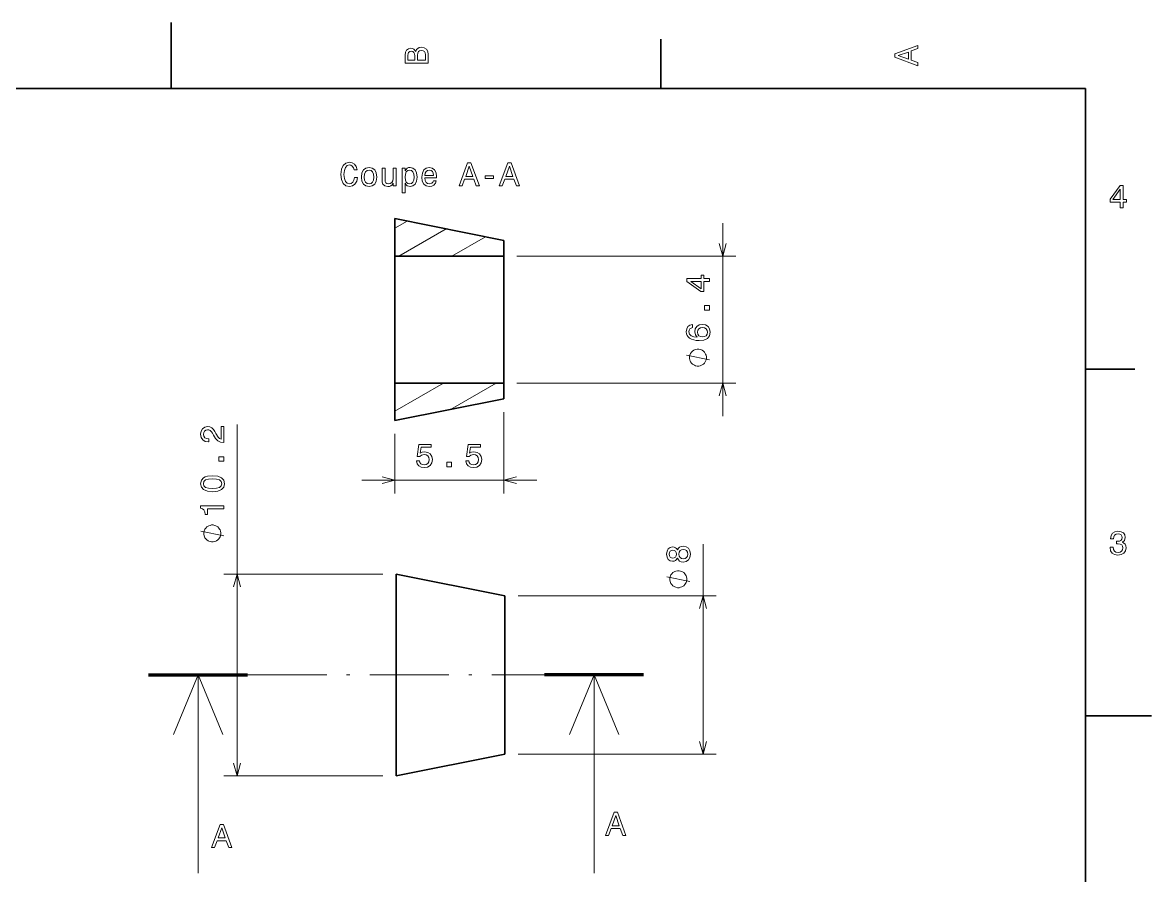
# Model space of a CAD drawing. Extents: x 0 to 297, y 0 to 210.
# Drawn here: x 126 to 297, y 80.8 to 210 of the extents above; entities that cross this region are included whole.
import ezdxf

# ---------------------------------------------------------------- set-up
doc = ezdxf.new("R2010")
doc.units = 0
doc.linetypes.add('DASHDOT', pattern=[18.5, 12, -3, 0.5, -3])

msp = doc.modelspace()

# ---------------------------------------------------------------- linework, layer by layer
at = {"color": 7, "lineweight": 35, "ltscale": 0.25}
for p, q in [((148.5, 200), (148.5, 210)), ((287, 105), (297, 105))]:
    msp.add_line(p, q, dxfattribs=at)
at = {"color": 7, "lineweight": 35, "ltscale": 0.1875}
for p, q in [((222.699997, 200), (222.699997, 207.5)), ((287, 157.5), (294.5, 157.5))]:
    msp.add_line(p, q, dxfattribs=at)
at = {"color": 7, "lineweight": 35}
for p, q in [((287, 200), (10, 200)), ((287, 10), (287, 200)), ((182.566849, 95.865593), (182.566849, 124.592598)), ((199.066849, 99.165588), (199.066849, 121.696579))]:
    msp.add_line(p, q, dxfattribs=at)
at = {"color": 7, "lineweight": 35, "ltscale": 0.420669}
for p, q in [((198.874802, 176.997726), (182.374802, 180.297729)), ((198.874802, 152.997726), (182.374802, 149.697723)), ((199.066849, 123.165588), (182.566849, 126.465584)), ((199.066849, 99.165588), (182.566849, 95.865593))]:
    msp.add_line(p, q, dxfattribs=at)
at = {"color": 7, "lineweight": 35, "ltscale": 0.1425}
for p, q in [((182.374802, 180.297729), (182.374802, 174.597733)), ((182.374802, 155.39772), (182.374802, 149.697723))]:
    msp.add_line(p, q, dxfattribs=at)
at = {"color": 7, "lineweight": 13, "ltscale": 0.053609}
msp.add_line((182.374802, 178.854126), (184.231873, 179.926315), dxfattribs=at)
at = {"color": 7, "lineweight": 13}
for p, q in [((232.051086, 150.39772), (232.051086, 179.597733)), ((200.874802, 174.597733), (234.051086, 174.597733)), ((200.874802, 155.39772), (234.051086, 155.39772)), ((158.475708, 95.865593), (158.475708, 149.137787)), ((177.374802, 140.677917), (203.874802, 140.677917)), ((229.072403, 99.165588), (229.072403, 130.998108)), ((180.566849, 126.465584), (156.475708, 126.465584)), ((201.066849, 123.165588), (231.072403, 123.165588)), ((152.566849, 111.165588), (152.566849, 81.165588)), ((212.566849, 111.165588), (212.566849, 81.165588)), ((201.066849, 99.165588), (231.072403, 99.165588)), ((180.566849, 95.865593), (156.475708, 95.865593))]:
    msp.add_line(p, q, dxfattribs=at)
at = {"color": 7, "lineweight": 13, "ltscale": 0.207012}
msp.add_line((183.002487, 174.597733), (190.173599, 178.737961), dxfattribs=at)
at = {"color": 7, "lineweight": 13, "ltscale": 0.147595}
msp.add_line((191.002487, 174.597733), (196.115326, 177.549622), dxfattribs=at)
at = {"color": 7, "lineweight": 35, "ltscale": 0.06}
for p, q in [((198.874802, 176.997726), (198.874802, 174.597733)), ((198.874802, 155.39772), (198.874802, 152.997726))]:
    msp.add_line(p, q, dxfattribs=at)
at = {"color": 7, "lineweight": 35, "ltscale": 0.124938}
for p, q in [((182.374802, 169.600204), (182.374802, 174.597733)), ((198.874802, 169.600204), (198.874802, 174.597733))]:
    msp.add_line(p, q, dxfattribs=at)
at = {"color": 7, "lineweight": 35, "ltscale": 0.4125}
for p, q in [((182.374802, 174.597733), (198.874802, 174.597733)), ((182.374802, 155.39772), (198.874802, 155.39772))]:
    msp.add_line(p, q, dxfattribs=at)
at = {"color": 7, "lineweight": 35, "ltscale": 0.355062}
for p, q in [((182.374802, 155.39772), (182.374802, 169.600204)), ((198.874802, 155.39772), (198.874802, 169.600204))]:
    msp.add_line(p, q, dxfattribs=at)
at = {"color": 7, "lineweight": 13, "ltscale": 0.21282}
msp.add_line((182.374802, 151.141327), (189.747116, 155.39772), dxfattribs=at)
at = {"color": 7, "lineweight": 13, "ltscale": 0.200855}
msp.add_line((190.789291, 151.38063), (197.747116, 155.39772), dxfattribs=at)
at = {"color": 7, "lineweight": 13, "ltscale": 0.307995}
msp.add_line((198.874802, 150.997726), (198.874802, 138.677917), dxfattribs=at)
at = {"color": 7, "lineweight": 13, "ltscale": 0.225495}
msp.add_line((182.374802, 147.697723), (182.374802, 138.677917), dxfattribs=at)
at = {"color": 7, "lineweight": 35, "ltscale": 0.046825}
msp.add_line((182.566849, 124.592598), (182.566849, 126.465584), dxfattribs=at)
at = {"color": 7, "lineweight": 35, "ltscale": 0.036725}
msp.add_line((199.066849, 121.696579), (199.066849, 123.165588), dxfattribs=at)
at = {"color": 7, "lineweight": 100, "ltscale": 0.375}
for p, q in [((145.066849, 111.165588), (160.066849, 111.165588)), ((220.066849, 111.165588), (205.066849, 111.165588))]:
    msp.add_line(p, q, dxfattribs=at)
at = {"color": 7, "linetype": 'DASHDOT', "lineweight": 13}
msp.add_line((160.066849, 111.165588), (205.066849, 111.165588), dxfattribs=at)
at = {"color": 7, "lineweight": 13}
for points in [[(185.542007, 205.630417), (185.249496, 205.983429), (185.052811, 206.074219), (184.81073, 206.104477), (184.432495, 206.03891), (184.160156, 205.842224), (183.993729, 205.524506), (183.933212, 205.080704), (183.933212, 203.835022), (187.433212, 203.835022), (187.433212, 205.151306), (187.36261, 205.620331), (187.155838, 205.968307), (186.828018, 206.185165), (186.384216, 206.260818), (186.08667, 206.215424), (185.839554, 206.094391), (185.65799, 205.897705)], [(185.385666, 204.984879), (185.385666, 204.298996), (184.351807, 204.298996), (184.351807, 205.025223), (184.382065, 205.297562), (184.472839, 205.489197), (184.629181, 205.605194), (184.86116, 205.645538), (185.093155, 205.600143), (185.254532, 205.479111), (185.355408, 205.272339)], [(187.014618, 205.095825), (187.014618, 204.298996), (185.809296, 204.298996), (185.809296, 205.050446), (185.844589, 205.368164), (185.9505, 205.595108), (186.132065, 205.731277), (186.394302, 205.776657), (186.671692, 205.731277), (186.863327, 205.605194), (186.979324, 205.393372)], [(261.633209, 203.466858), (261.633209, 203.930847), (260.604401, 204.298996), (260.604401, 205.695969), (261.633209, 206.064133), (261.633209, 206.538193), (258.128174, 205.257217), (258.128174, 204.742798)], [(260.17572, 204.460388), (258.632477, 205), (260.17572, 205.539627)], [(176.258057, 186.550537), (176.157196, 186.126907), (175.990768, 185.82431), (175.758789, 185.637711), (175.48645, 185.577194), (175.158646, 185.667984), (174.901443, 185.940308), (174.729965, 186.384109), (174.674484, 186.99939), (174.729965, 187.609619), (174.896393, 188.058472), (175.153595, 188.330795), (175.48645, 188.42662), (175.728531, 188.37619), (175.935303, 188.234985), (176.09668, 188.008041), (176.207626, 187.695358), (176.686737, 187.695358), (176.535446, 188.174469), (176.273193, 188.537567), (175.915131, 188.764526), (175.48645, 188.845215), (174.951874, 188.719131), (174.543365, 188.366104), (174.281113, 187.786133), (174.190338, 186.99939), (174.281113, 186.212646), (174.543365, 185.632675), (174.951874, 185.274612), (175.48645, 185.153564), (175.955475, 185.24939), (176.33371, 185.516678), (176.600998, 185.955444), (176.742218, 186.550537)], [(192.124054, 185.24939), (192.588043, 185.24939), (192.956192, 186.278214), (194.353165, 186.278214), (194.721313, 185.24939), (195.195389, 185.24939), (193.914398, 188.75444), (193.399994, 188.75444)], [(193.117569, 186.706879), (193.657196, 188.250107), (194.196823, 186.706879)], [(198.196106, 185.24939), (198.66008, 185.24939), (199.028244, 186.278214), (200.425217, 186.278214), (200.793365, 185.24939), (201.267426, 185.24939), (199.98645, 188.75444), (199.472046, 188.75444)], [(199.189621, 186.706879), (199.729248, 188.250107), (200.268875, 186.706879)], [(177.302017, 186.600967), (177.382706, 185.985703), (177.614685, 185.531815), (177.982849, 185.24939), (178.477081, 185.153564), (178.966278, 185.24939), (179.334427, 185.526764), (179.566422, 185.980652), (179.652161, 186.600967), (179.566422, 187.216248), (179.334427, 187.675186), (178.966278, 187.95256), (178.477081, 188.053421), (177.982849, 187.95256), (177.614685, 187.670135), (177.382706, 187.216248)], [(177.755905, 186.606018), (177.801285, 187.059906), (177.942505, 187.387726), (178.169449, 187.589447), (178.477081, 187.660049), (178.779678, 187.589447), (179.006622, 187.392761), (179.147827, 187.059906), (179.198273, 186.606018), (179.147827, 186.147079), (179.006622, 185.814224), (178.779678, 185.612503), (178.477081, 185.546936), (178.169449, 185.612503), (177.942505, 185.814224), (177.801285, 186.147079)], [(182.557053, 187.957596), (182.113251, 187.957596), (182.113251, 186.394196), (182.06282, 186.031097), (181.916565, 185.768845), (181.689621, 185.607452), (181.392075, 185.557022), (181.155045, 185.597366), (181.003738, 185.718414), (180.917999, 185.925186), (180.897827, 186.217682), (180.897827, 187.957596), (180.454025, 187.957596), (180.454025, 186.177338), (180.469162, 185.819275), (180.564987, 185.521729), (180.857483, 185.24939), (181.326508, 185.153564), (181.578674, 185.188873), (181.795532, 185.279648), (181.982132, 185.435989), (182.133423, 185.662933), (182.133423, 185.24939), (182.557053, 185.24939)], [(183.923767, 187.539017), (183.923767, 187.957596), (183.479965, 187.957596), (183.479965, 184.200394), (183.923767, 184.200394), (183.923767, 185.662933), (184.080109, 185.425903), (184.256622, 185.269562), (184.700424, 185.153564), (185.124054, 185.24939), (185.456909, 185.53685), (185.673767, 185.990738), (185.754456, 186.606018), (185.673767, 187.216248), (185.456909, 187.670135), (185.124054, 187.95256), (184.700424, 188.053421), (184.458359, 188.023163), (184.251587, 187.927338), (184.075073, 187.765961)], [(184.624786, 185.551987), (184.327225, 185.617538), (184.110367, 185.819275), (183.974197, 186.147079), (183.928818, 186.606018), (183.974197, 187.059906), (184.110367, 187.387726), (184.327225, 187.584412), (184.624786, 187.655014), (184.89711, 187.584412), (185.113968, 187.382675), (185.250137, 187.054871), (185.300568, 186.606018), (185.250137, 186.15213), (185.113968, 185.819275), (184.89711, 185.617538)], [(186.929535, 186.474899), (188.704758, 186.474899), (188.709793, 186.681671), (188.629105, 187.261642), (188.407196, 187.695358), (188.054169, 187.957596), (187.585159, 188.053421), (187.126221, 187.95256), (186.773193, 187.670135), (186.546249, 187.211212), (186.465561, 186.606018), (186.541199, 185.985703), (186.768158, 185.531815), (187.116135, 185.24939), (187.570023, 185.153564), (187.963394, 185.219131), (188.286163, 185.390594), (188.523193, 185.662933), (188.659363, 186.026047), (188.220596, 186.026047), (188.129822, 185.82431), (187.998703, 185.673019), (187.625504, 185.551987), (187.338043, 185.607452), (187.12117, 185.783966), (186.979965, 186.071442), (186.929535, 186.459763)], [(186.929535, 186.848099), (186.985016, 187.196075), (187.12117, 187.453278), (187.327942, 187.609619), (187.600281, 187.6651), (187.867569, 187.609619), (188.074341, 187.453278), (188.200424, 187.196075), (188.245819, 186.848099)], [(196.082993, 186.404282), (197.303452, 186.404282), (197.303452, 186.802704), (196.082993, 186.802704)], [(292.277374, 181.916794), (292.731262, 181.916794), (292.731262, 182.784225), (293.23056, 182.784225), (293.23056, 183.187683), (292.731262, 183.187683), (292.731262, 185.341141), (292.272339, 185.341141), (290.739197, 183.228027), (290.739197, 182.784225), (292.277374, 182.784225)], [(291.162842, 183.187683), (292.277374, 184.756134), (292.277374, 183.187683)], [(230.051086, 170.794464), (230.051086, 171.248352), (229.18364, 171.248352), (229.18364, 171.747635), (228.780197, 171.747635), (228.780197, 171.248352), (226.626724, 171.248352), (226.626724, 170.789413), (228.739838, 169.256271), (229.18364, 169.256271), (229.18364, 170.794464)], [(228.780197, 169.679901), (227.211746, 170.794464), (228.780197, 170.794464)], [(230.051086, 166.433075), (230.051086, 167.129044), (229.299637, 167.129044), (229.299637, 166.433075)], [(227.494171, 164.255417), (227.085663, 164.159592), (226.783066, 163.937683), (226.591431, 163.594742), (226.525864, 163.15094), (226.561172, 162.853394), (226.656998, 162.596191), (226.813324, 162.369247), (227.035233, 162.177597), (227.312607, 162.026306), (227.650513, 161.915359), (228.04892, 161.844742), (228.497772, 161.82457), (229.213913, 161.905273), (229.733353, 162.15239), (230.046036, 162.550797), (230.151947, 163.095474), (230.061172, 163.584656), (229.824142, 163.957855), (229.450943, 164.199936), (228.976868, 164.285675), (228.497772, 164.199936), (228.129608, 163.967941), (227.897629, 163.609879), (227.816925, 163.166077), (227.917801, 162.686966), (228.205261, 162.328903), (227.650513, 162.404541), (227.25209, 162.565933), (227.01506, 162.813049), (226.934372, 163.155991), (226.974716, 163.408142), (227.080627, 163.599792), (227.257126, 163.725876), (227.494171, 163.791428)], [(228.981918, 163.796478), (229.299637, 163.740997), (229.541718, 163.599792), (229.703094, 163.372849), (229.75354, 163.090424), (229.703094, 162.792877), (229.546753, 162.565933), (229.304688, 162.419678), (228.986969, 162.374283), (228.674286, 162.424713), (228.437241, 162.565933), (228.28595, 162.797913), (228.230469, 163.110596), (228.28595, 163.382935), (228.432205, 163.599792), (228.669235, 163.740997)], [(228.301086, 160.527023), (228.184418, 160.527023), (227.95108, 160.468689), (227.776077, 160.410355), (227.659409, 160.35202), (227.484421, 160.235352), (227.309418, 160.060364), (227.192749, 159.885361), (227.134415, 159.768692), (227.07608, 159.593689), (227.017746, 159.360352), (227.017746, 159.243698), (227.017746, 159.127029), (227.07608, 158.893692), (227.134415, 158.718689), (227.192749, 158.60202), (227.309418, 158.427032), (227.484421, 158.252029), (227.659409, 158.135361), (227.776077, 158.077026), (227.95108, 158.018692), (228.184418, 157.960358), (228.301086, 157.960358), (228.417755, 157.960358), (228.651077, 158.018692), (228.82608, 158.077026), (228.942749, 158.135361), (229.117752, 158.252029), (229.292755, 158.427032), (229.409409, 158.60202), (229.467743, 158.718689), (229.526077, 158.893692), (229.584412, 159.127029), (229.584412, 159.243698), (229.584412, 159.360352), (229.526077, 159.593689), (229.467743, 159.768692), (229.409409, 159.885361), (229.292755, 160.060364), (229.117752, 160.235352), (228.942749, 160.35202), (228.82608, 160.410355), (228.651077, 160.468689), (228.417755, 160.527023)], [(156.475708, 146.389236), (156.475708, 148.794846), (156.041992, 148.794846), (156.041992, 146.893555), (155.804962, 146.999466), (155.608276, 147.181015), (155.250198, 147.740814), (155.098907, 148.038376), (154.88205, 148.371216), (154.629883, 148.608246), (154.332336, 148.744415), (153.994446, 148.794846), (153.570816, 148.709122), (153.237961, 148.472092), (153.026138, 148.108978), (152.9505, 147.639954), (153.036224, 147.155807), (153.273254, 146.787643), (153.651505, 146.550613), (154.150787, 146.469925), (154.22139, 146.469925), (154.22139, 146.928864), (154.181046, 146.928864), (153.838104, 146.974243), (153.585938, 147.110413), (153.424561, 147.327271), (153.36908, 147.614731), (153.41951, 147.907242), (153.545593, 148.1241), (153.742279, 148.26532), (153.989395, 148.31575), (154.22139, 148.280441), (154.418076, 148.184616), (154.589539, 148.023239), (154.740845, 147.801331), (154.902222, 147.503784), (155.214905, 147.009552), (155.54776, 146.661575), (155.951218, 146.454803), (156.460587, 146.389236)], [(185.638062, 143.590744), (185.749008, 143.1772), (185.996124, 142.854431), (186.359238, 142.65271), (186.823212, 142.577057), (187.332581, 142.667831), (187.731003, 142.914948), (187.983154, 143.308319), (188.078979, 143.812653), (187.99324, 144.281662), (187.751175, 144.649826), (187.372925, 144.886856), (186.883728, 144.972595), (186.505493, 144.912064), (186.212982, 144.745636), (186.354202, 145.688721), (187.887344, 145.688721), (187.887344, 146.102264), (186.016296, 146.102264), (185.738922, 144.246368), (186.14238, 144.246368), (186.434891, 144.483398), (186.80809, 144.569138), (187.130859, 144.513657), (187.377975, 144.352264), (187.534317, 144.105148), (187.589783, 143.78743), (187.534317, 143.469711), (187.372925, 143.222595), (187.125809, 143.066254), (186.80809, 143.010773), (186.540802, 143.046082), (186.33403, 143.162064), (186.182724, 143.343628), (186.107071, 143.590744)], [(193.110107, 143.590744), (193.221054, 143.1772), (193.46817, 142.854431), (193.831284, 142.65271), (194.295258, 142.577057), (194.804626, 142.667831), (195.203049, 142.914948), (195.4552, 143.308319), (195.551025, 143.812653), (195.465286, 144.281662), (195.223221, 144.649826), (194.844971, 144.886856), (194.355774, 144.972595), (193.977539, 144.912064), (193.685028, 144.745636), (193.826248, 145.688721), (195.35939, 145.688721), (195.35939, 146.102264), (193.488342, 146.102264), (193.210968, 144.246368), (193.614426, 144.246368), (193.906937, 144.483398), (194.280136, 144.569138), (194.602905, 144.513657), (194.850021, 144.352264), (195.006363, 144.105148), (195.061829, 143.78743), (195.006363, 143.469711), (194.844971, 143.222595), (194.597855, 143.066254), (194.280136, 143.010773), (194.012848, 143.046082), (193.806076, 143.162064), (193.65477, 143.343628), (193.579117, 143.590744)], [(156.475708, 143.535782), (156.475708, 144.231735), (155.724274, 144.231735), (155.724274, 143.535782)], [(190.276825, 142.677917), (190.972778, 142.677917), (190.972778, 143.429367), (190.276825, 143.429367)], [(154.766052, 138.932312), (155.557846, 139.007965), (156.122681, 139.244995), (156.465622, 139.62323), (156.576569, 140.147736), (156.465622, 140.667191), (156.122681, 141.045425), (155.557846, 141.27742), (154.766052, 141.358109), (153.979309, 141.27742), (153.666626, 141.181595), (153.409424, 141.045425), (153.066483, 140.667191), (152.9505, 140.147736), (153.066483, 139.62323), (153.414474, 139.244995), (153.979309, 139.007965)], [(154.766052, 139.416458), (154.155823, 139.456818), (153.717056, 139.582886), (153.459854, 139.80983), (153.36908, 140.147736), (153.459854, 140.480591), (153.717056, 140.707535), (154.155823, 140.833618), (154.766052, 140.873962), (155.381332, 140.833618), (155.820084, 140.707535), (156.077301, 140.480591), (156.163025, 140.147736), (156.077301, 139.80983), (155.820084, 139.582886), (155.381332, 139.456818)], [(156.475708, 136.320938), (156.475708, 136.779861), (152.9505, 136.779861), (152.9505, 136.43692), (153.258133, 136.346146), (153.464905, 136.164597), (153.585938, 135.887207), (153.626282, 135.503937), (153.98436, 135.503937), (153.98436, 136.320938)], [(154.725708, 133.893707), (154.609039, 133.893707), (154.375717, 133.835373), (154.200714, 133.777039), (154.084045, 133.718704), (153.909042, 133.602036), (153.734039, 133.427032), (153.617371, 133.252029), (153.559036, 133.135361), (153.500702, 132.960373), (153.442383, 132.727036), (153.442383, 132.610367), (153.442383, 132.493698), (153.500702, 132.260361), (153.559036, 132.085373), (153.617371, 131.968704), (153.734039, 131.793701), (153.909042, 131.618698), (154.084045, 131.502029), (154.200714, 131.443695), (154.375717, 131.385361), (154.609039, 131.327026), (154.725708, 131.327026), (154.842377, 131.327026), (155.075714, 131.385361), (155.250702, 131.443695), (155.367371, 131.502029), (155.542374, 131.618698), (155.717377, 131.793701), (155.834045, 131.968704), (155.89238, 132.085373), (155.950714, 132.260361), (156.009048, 132.493698), (156.009048, 132.610367), (156.009048, 132.727036), (155.950714, 132.960373), (155.89238, 133.135361), (155.834045, 133.252029), (155.717377, 133.427032), (155.542374, 133.602036), (155.367371, 133.718704), (155.250702, 133.777039), (155.075714, 133.835373), (154.842377, 133.893707)], [(290.729126, 130.51622), (290.729126, 130.480911), (290.809814, 129.996765), (291.046844, 129.633652), (291.420044, 129.401657), (291.914276, 129.315933), (292.438782, 129.401657), (292.832153, 129.623566), (293.08429, 129.976593), (293.175079, 130.430481), (293.134735, 130.728027), (293.023773, 130.970108), (292.842224, 131.156708), (292.600159, 131.292877), (292.927948, 131.565216), (293.043945, 131.998932), (292.968292, 132.392303), (292.751434, 132.68985), (292.398407, 132.87645), (291.914276, 132.942017), (291.460388, 132.861313), (291.112396, 132.63942), (290.885468, 132.286392), (290.809814, 131.817368), (290.809814, 131.782074), (291.258636, 131.782074), (291.299011, 132.104828), (291.430115, 132.336823), (291.641937, 132.478027), (291.939484, 132.528473), (292.201721, 132.488113), (292.393372, 132.382217), (292.509369, 132.210739), (292.554749, 131.97876), (292.509369, 131.731628), (292.388336, 131.565216), (292.176514, 131.46434), (291.889069, 131.434082), (291.692383, 131.439133), (291.692383, 131.04071), (291.939484, 131.050797), (292.257202, 131.005417), (292.494232, 130.884369), (292.635468, 130.687683), (292.685883, 130.430481), (292.630402, 130.13797), (292.484161, 129.921112), (292.252167, 129.784943), (291.944519, 129.739563), (291.626801, 129.789993), (291.394806, 129.941284), (291.248566, 130.183365), (291.193085, 130.51622)], [(225.186234, 128.854736), (225.327438, 128.597534), (225.524124, 128.421021), (225.77124, 128.310074), (226.068802, 128.274765), (226.517639, 128.355469), (226.865631, 128.587448), (227.087524, 128.965698), (227.173264, 129.480103), (227.087524, 129.989471), (226.865631, 130.367706), (226.517639, 130.599701), (226.068802, 130.685425), (225.77124, 130.645081), (225.524124, 130.539185), (225.327438, 130.35762), (225.186234, 130.105469), (225.065186, 130.30719), (224.898773, 130.448395), (224.697037, 130.534134), (224.449921, 130.564392), (224.091843, 130.483704), (223.804382, 130.271881), (223.617783, 129.928955), (223.54718, 129.480103), (223.617783, 129.026215), (223.804382, 128.683273), (224.091843, 128.466415), (224.449921, 128.390762), (224.697037, 128.415985), (224.898773, 128.501709)], [(224.490265, 128.869873), (224.268356, 128.910217), (224.096893, 129.03125), (223.990982, 129.2229), (223.950638, 129.480103), (223.990982, 129.732269), (224.096893, 129.923904), (224.268356, 130.044937), (224.490265, 130.090332), (224.717209, 130.044937), (224.893723, 129.923904), (225.00972, 129.732269), (225.045013, 129.480103), (225.004669, 129.2229), (224.893723, 129.03125), (224.717209, 128.910217)], [(226.058716, 128.758926), (225.791412, 128.804306), (225.589691, 128.950562), (225.458557, 129.177505), (225.413177, 129.480103), (225.458557, 129.777649), (225.589691, 130.004593), (225.791412, 130.150848), (226.058716, 130.201279), (226.346176, 130.150848), (226.563034, 130.004593), (226.704239, 129.777649), (226.749634, 129.480103), (226.704239, 129.177505), (226.563034, 128.950562), (226.346176, 128.804306)], [(225.322403, 126.96209), (225.205734, 126.96209), (224.972397, 126.903755), (224.797394, 126.845421), (224.680725, 126.787086), (224.505737, 126.670425), (224.330734, 126.495422), (224.214066, 126.320427), (224.155731, 126.203758), (224.097397, 126.028755), (224.039063, 125.795425), (224.039063, 125.678757), (224.039063, 125.562088), (224.097397, 125.328758), (224.155731, 125.153755), (224.214066, 125.037094), (224.330734, 124.862091), (224.505737, 124.687088), (224.680725, 124.570427), (224.797394, 124.512093), (224.972397, 124.453758), (225.205734, 124.395424), (225.322403, 124.395424), (225.439072, 124.395424), (225.672394, 124.453758), (225.847397, 124.512093), (225.964066, 124.570427), (226.139069, 124.687088), (226.314056, 124.862091), (226.430725, 125.037086), (226.489059, 125.153755), (226.547394, 125.328758), (226.605728, 125.562088), (226.605728, 125.678757), (226.605728, 125.795425), (226.547394, 126.028755), (226.489059, 126.203758), (226.430725, 126.320427), (226.314056, 126.495422), (226.139069, 126.670425), (225.964066, 126.787086), (225.847397, 126.845421), (225.672394, 126.903755), (225.439072, 126.96209)], [(214.305725, 86.866135), (214.769714, 86.866135), (215.137863, 87.894951), (216.534836, 87.894951), (216.903, 86.866135), (217.37706, 86.866135), (216.096085, 90.371178), (215.581665, 90.371178)], [(215.299255, 88.323624), (215.838867, 89.866852), (216.378494, 88.323624)], [(154.615021, 85.019058), (155.07901, 85.019058), (155.447159, 86.047874), (156.844131, 86.047874), (157.212296, 85.019058), (157.686356, 85.019058), (156.40538, 88.524101), (155.890961, 88.524101)], [(155.608551, 86.476547), (156.148163, 88.019775), (156.68779, 86.476547)]]:
    msp.add_lwpolyline(points, close=True, dxfattribs=at)
for points in [[(231.533447, 176.529572), (232.051086, 174.597733), (232.568726, 176.529572)], [(230.051086, 158.893692), (226.551086, 159.593689)], [(232.568726, 153.465881), (232.051086, 155.39772), (231.533447, 153.465881)], [(180.442947, 140.160278), (182.374802, 140.677917), (180.442947, 141.195557)], [(200.806656, 141.195557), (198.874802, 140.677917), (200.806656, 140.160278)], [(156.475708, 132.260361), (152.975708, 132.960373)], [(158.993347, 124.533737), (158.475708, 126.465584), (157.958069, 124.533737)], [(227.072403, 125.328758), (223.572403, 126.028755)], [(229.590042, 121.233734), (229.072403, 123.165588), (228.554764, 121.233734)], [(156.294769, 102.165588), (152.566849, 111.165588), (148.838928, 102.165588)], [(216.294769, 102.165588), (212.566849, 111.165588), (208.838928, 102.165588)], [(228.554764, 101.097443), (229.072403, 99.165588), (229.590042, 101.097443)], [(157.958069, 97.79744), (158.475708, 95.865593), (158.993347, 97.79744)]]:
    msp.add_lwpolyline(points, dxfattribs=at)

doc.saveas('drawing.dxf')
